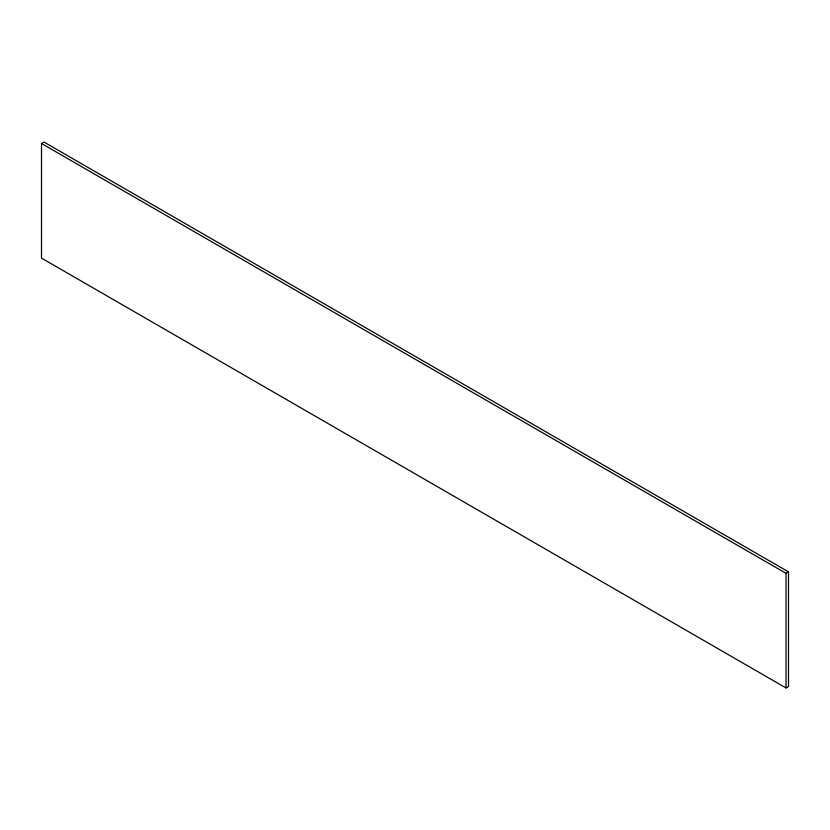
<?xml version="1.0" encoding="UTF-8"?>
<svg xmlns="http://www.w3.org/2000/svg" width="830" height="830" viewBox="0 0 830 830"><rect width="100%" height="100%" fill="white"/><g stroke="black" fill="none" stroke-linecap="round" stroke-linejoin="round"><path stroke-width="1.25" d="M41.5 143.486L43.98 142.044L788.5 571.891L788.5 686.514L786.02 687.956L41.5 258.109L41.5 143.486L786.02 573.323L788.5 571.891M786.02 573.323L786.02 687.956"/></g></svg>
